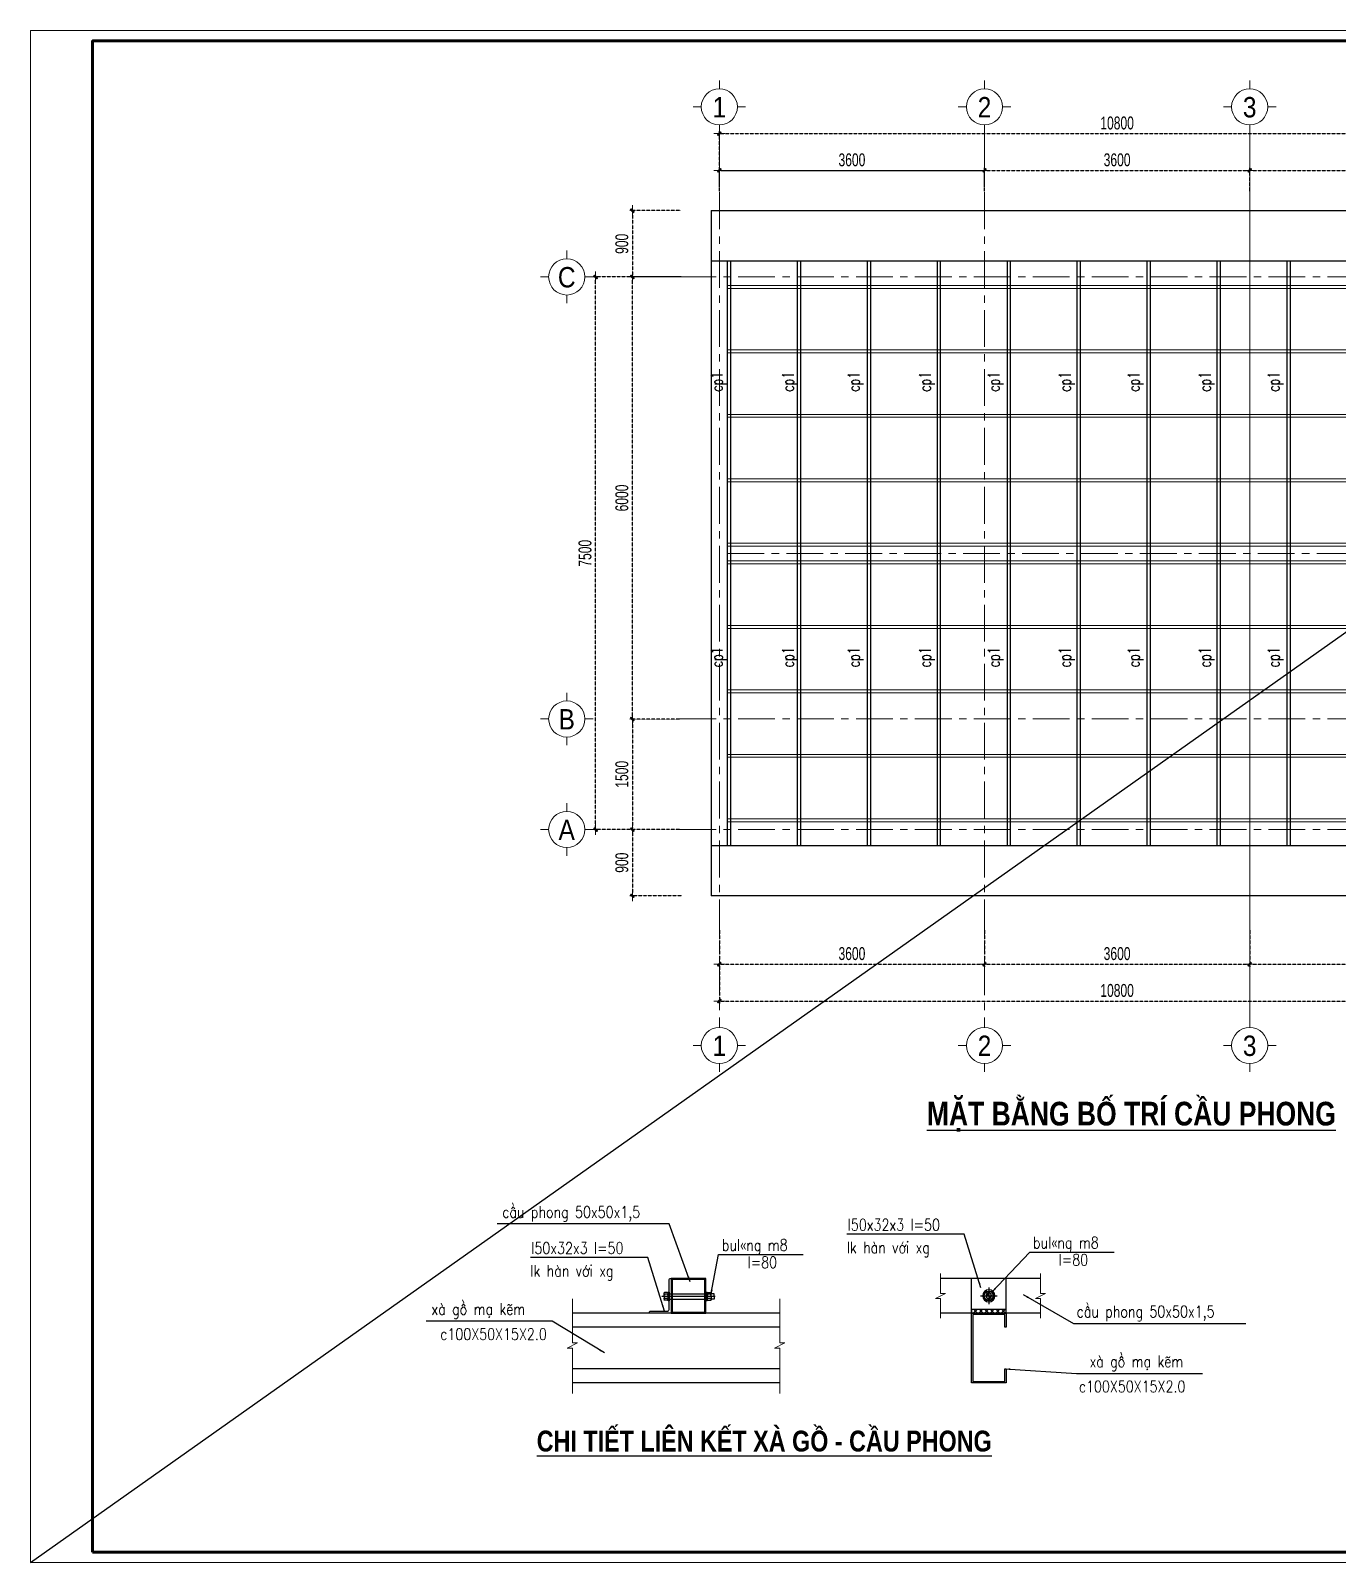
# Model space of a CAD drawing. Header units: millimetres. Extents: x -295047 to 304185, y -728047 to -308748.
# Drawn here: x 39585 to 57325, y -342464 to -321674 of the extents above; entities that cross this region are included whole.
import ezdxf
from ezdxf.enums import TextEntityAlignment as Align

# ---------------------------------------------------------------- set-up
doc = ezdxf.new("R2010")
doc.units = ezdxf.units.MM
doc.header["$MEASUREMENT"] = 0
doc.header["$PDMODE"] = 32
for name, pattern in [('CENTER2', [1.125, 0.75, -0.125, 0.125, -0.125]), ('CENTERX2', [4, 2.5, -0.5, 0.5, -0.5]), ('DASHDOT', [1, 0.5, -0.25, 0, -0.25]), ('HIDDEN', [0.375, 0.25, -0.125]), ('HIDDEN2', [0.1875, 0.125, -0.0625])]:
    doc.linetypes.add(name, pattern=pattern)
doc.layers.get('Defpoints').update_dxf_attribs({"color": 1})
doc.layers.add('BOLTS', color=1, linetype='Continuous')
doc.layers.add('KCS_Plotter', color=11, linetype='Continuous', plot=False)
for name, color, linetype, lineweight in [('Khungten_LCDI', 7, 'Continuous', 5), ('LC Dim', 8, 'Continuous', 18), ('LC Hatch', 252, 'Continuous', 9), ('LC ISO', 153, 'Continuous', 13), ('LC Net dam 1', 30, 'Continuous', 30), ('LC Net manh', 219, 'Continuous', 5), ('LC Net thay', 7, 'Continuous', 25), ('LC Net truc', 79, 'DASHDOT', 13), ('LC Text1', 3, 'Continuous', 20), ('LC Text2', 7, 'Continuous', 25), ('MANH', 147, 'Continuous', 13)]:
    doc.layers.add(name, color=color, linetype=linetype, lineweight=lineweight)
doc.styles.add('HOATBIF', font='hoatbif.shx', dxfattribs={"width": 0.7})
doc.styles.add('Khungten', font='VHAVAN.TTF', dxfattribs={"width": 0.9, "height": 5000})
doc.styles.add('LC 1', font='VHAVANB.TTF')
doc.styles.add('LC 3', font='vnsimli.shx', dxfattribs={"width": 0.75})
doc.styles.add('LC3', font='VHARIALB.TTF', dxfattribs={"width": 0.8})
doc.styles.add('romans.shx', font='romans.shx', dxfattribs={"width": 0.7, "bigfont": 'vns.shx'})
doc.styles.add('Title', font='VHBLACK.TTF', dxfattribs={"width": 0.8})
doc.dimstyles.new('1-125', dxfattribs={"dimscale": 120, "dimtxt": 2.5, "dimasz": 0.35, "dimexe": 0.5, "dimexo": 1, "dimgap": 0.8, "dimtad": 1, "dimdec": 0, "dimzin": 0, "dimdsep": 46, "dimtxsty": 'HOATBIF', "dimblk1": 'DOT', "dimblk2": 'DOT', "dimsah": 1, "dimcen": -1, "dimdle": 1, "dimclrd": 256, "dimclre": 256, "dimclrt": 4, "dimadec": 3, "dimazin": 2, "dimtfac": 0.333333, "dimtdec": 0, "dimtix": 1, "dimtmove": 2, "dimatfit": 3, "dimldrblk": 'DOT', "dimfxl": 1, "dimtvp": 0.833333, "dimtolj": 1, "dimtzin": 0, "dimarcsym": 0})
doc.dimstyles.new('1-70', dxfattribs={"dimscale": 70, "dimtxt": 2.5, "dimasz": 0.35, "dimexe": 0.5, "dimexo": 0, "dimgap": 0.8, "dimtad": 1, "dimdec": 0, "dimzin": 0, "dimdsep": 46, "dimtxsty": 'HOATBIF', "dimblk1": 'DOT', "dimblk2": 'DOT', "dimsah": 1, "dimcen": -1, "dimdle": 1, "dimclrd": 256, "dimclre": 256, "dimclrt": 4, "dimadec": 3, "dimazin": 2, "dimtfac": 0.333333, "dimtdec": 0, "dimtix": 1, "dimtmove": 2, "dimatfit": 3, "dimldrblk": 'DOT', "dimfxl": 1, "dimtvp": 0.833333, "dimtolj": 1, "dimtzin": 0, "dimarcsym": 0})
doc.dimstyles.new('D100X10', dxfattribs={"dimscale": 100, "dimtxt": 2.5, "dimasz": 1.2, "dimexe": 1, "dimexo": 0, "dimgap": 0.5, "dimtad": 1, "dimdec": 0, "dimlfac": 0.1, "dimzin": 0, "dimdsep": 46, "dimtxsty": 'romans.shx', "dimblk": 'ARCHTICK', "dimcen": 0.09, "dimdle": 1, "dimclrd": 8, "dimclre": 8, "dimclrt": 3, "dimadec": 0, "dimazin": 0, "dimtfac": 1, "dimtdec": 0, "dimtmove": 0, "dimatfit": 3, "dimfxl": 1, "dimtolj": 1, "dimtzin": 0, "dimarcsym": 0})

# ---------------------------------------------------------------- blocks, each defined once
blk = doc.blocks.new('DOT')
at = {"layer": 'LC Dim'}
blk.add_line((-3, 0), (3, 0), dxfattribs=at)
at = {"layer": 'LC Dim', "color": 4}
blk.add_line((-1, -1), (1, 1), dxfattribs=at)
blk.add_lwpolyline([(0.5, 1), (-1, -0.5), (-0.5, -1), (1, 0.5)], close=True, dxfattribs=at)
blk = doc.blocks.new('*D999')
at = {"layer": 'Defpoints', "color": 0, "linetype": 'HIDDEN', "transparency": 16777216}
for p in [(48935, -333879), (59735, -333879), (59735, -334845)]:
    blk.add_point(p, dxfattribs=at)
at = {"layer": 'LC Dim', "linetype": 'HIDDEN', "lineweight": -2, "transparency": 16777216}
for p, q in [((48935, -333879), (48935, -334880)), ((59735, -333879), (59735, -334880)), ((48959, -334845), (59710, -334845))]:
    blk.add_line(p, q, dxfattribs=at)
at = {"layer": 'LC Dim', "linetype": 'HIDDEN', "lineweight": -2, "transparency": 16777216, "xscale": 24.5, "yscale": 24.5, "zscale": 24.5, "rotation": 180}
blk.add_blockref('DOT', (48935, -334845), dxfattribs=at)
at = {"layer": 'LC Dim', "linetype": 'HIDDEN', "lineweight": -2, "transparency": 16777216, "xscale": 24.5, "yscale": 24.5, "zscale": 24.5}
blk.add_blockref('DOT', (59735, -334845), dxfattribs=at)
at = {"layer": 'LC Dim', "color": 4, "linetype": 'HIDDEN', "transparency": 16777216, "insert": (54335, -334702), "char_height": 175, "attachment_point": 5, "style": 'HOATBIF'}
blk.add_mtext('\\A1;10800', dxfattribs=at)
blk = doc.blocks.new('_Dot')
at = {"color": 0, "linetype": 'ByBlock', "lineweight": -2}
blk.add_line((-0.5, 0), (-1, 0), dxfattribs=at)
at = {"color": 0, "linetype": 'ByBlock', "const_width": 0.5}
blk.add_lwpolyline([(-0.25, 0, 1), (0.25, 0, 1)], format="xyb", close=True, dxfattribs=at)
blk = doc.blocks.new('*D983')
at = {"layer": 'Defpoints', "color": 0, "linetype": 'HIDDEN', "transparency": 16777216}
for p in [(47255, -325017), (47727, -325017), (47727, -332517)]:
    blk.add_point(p, dxfattribs=at)
at = {"layer": 'LC Dim', "linetype": 'HIDDEN', "lineweight": -2, "transparency": 16777216}
for p, q in [((47727, -325017), (47220, -325017)), ((47255, -332492), (47255, -325041)), ((47727, -332517), (47220, -332517))]:
    blk.add_line(p, q, dxfattribs=at)
at = {"layer": 'LC Dim', "linetype": 'HIDDEN', "lineweight": -2, "transparency": 16777216, "xscale": 24.5, "yscale": 24.5, "zscale": 24.5}
for p, rotation in [((47255, -325017), 90), ((47255, -332517), 270)]:
    blk.add_blockref('DOT', p, dxfattribs=dict(at, rotation=rotation))
at = {"layer": 'LC Dim', "color": 4, "linetype": 'HIDDEN', "transparency": 16777216, "insert": (47112, -328767), "char_height": 175, "attachment_point": 5, "rotation": 90, "style": 'HOATBIF'}
blk.add_mtext('\\A1;7500', dxfattribs=at)
blk = doc.blocks.new('*D984')
at = {"layer": 'Defpoints', "color": 0, "linetype": 'HIDDEN', "transparency": 16777216}
for p in [(48935, -333879), (52535, -333879), (52535, -334345)]:
    blk.add_point(p, dxfattribs=at)
at = {"layer": 'LC Dim', "linetype": 'HIDDEN', "lineweight": -2, "transparency": 16777216}
for p, q in [((48935, -333879), (48935, -334380)), ((52535, -333879), (52535, -334380)), ((48959, -334345), (52510, -334345))]:
    blk.add_line(p, q, dxfattribs=at)
at = {"layer": 'LC Dim', "linetype": 'HIDDEN', "lineweight": -2, "transparency": 16777216, "xscale": 24.5, "yscale": 24.5, "zscale": 24.5, "rotation": 180}
blk.add_blockref('DOT', (48935, -334345), dxfattribs=at)
at = {"layer": 'LC Dim', "linetype": 'HIDDEN', "lineweight": -2, "transparency": 16777216, "xscale": 24.5, "yscale": 24.5, "zscale": 24.5}
blk.add_blockref('DOT', (52535, -334345), dxfattribs=at)
at = {"layer": 'LC Dim', "color": 4, "linetype": 'HIDDEN', "transparency": 16777216, "insert": (50735, -334202), "char_height": 175, "attachment_point": 5, "style": 'HOATBIF'}
blk.add_mtext('\\A1;3600', dxfattribs=at)
blk = doc.blocks.new('*D985')
at = {"layer": 'Defpoints', "color": 0, "linetype": 'HIDDEN', "transparency": 16777216}
for p in [(52535, -333879), (56135, -333879), (56135, -334345)]:
    blk.add_point(p, dxfattribs=at)
at = {"layer": 'LC Dim', "linetype": 'HIDDEN', "lineweight": -2, "transparency": 16777216}
for p, q in [((52535, -333879), (52535, -334380)), ((56135, -333879), (56135, -334380)), ((52559, -334345), (56110, -334345))]:
    blk.add_line(p, q, dxfattribs=at)
at = {"layer": 'LC Dim', "linetype": 'HIDDEN', "lineweight": -2, "transparency": 16777216, "xscale": 24.5, "yscale": 24.5, "zscale": 24.5, "rotation": 180}
blk.add_blockref('DOT', (52535, -334345), dxfattribs=at)
at = {"layer": 'LC Dim', "linetype": 'HIDDEN', "lineweight": -2, "transparency": 16777216, "xscale": 24.5, "yscale": 24.5, "zscale": 24.5}
blk.add_blockref('DOT', (56135, -334345), dxfattribs=at)
at = {"layer": 'LC Dim', "color": 4, "linetype": 'HIDDEN', "transparency": 16777216, "insert": (54335, -334202), "char_height": 175, "attachment_point": 5, "style": 'HOATBIF'}
blk.add_mtext('\\A1;3600', dxfattribs=at)
blk = doc.blocks.new('*D986')
at = {"layer": 'Defpoints', "color": 0, "linetype": 'HIDDEN', "transparency": 16777216}
for p in [(47755, -325017), (48414, -325017), (48414, -331017)]:
    blk.add_point(p, dxfattribs=at)
at = {"layer": 'LC Dim', "linetype": 'HIDDEN', "lineweight": -2, "transparency": 16777216}
for p, q in [((48414, -325017), (47720, -325017)), ((47755, -330992), (47755, -325041)), ((48414, -331017), (47720, -331017))]:
    blk.add_line(p, q, dxfattribs=at)
at = {"layer": 'LC Dim', "linetype": 'HIDDEN', "lineweight": -2, "transparency": 16777216, "xscale": 24.5, "yscale": 24.5, "zscale": 24.5}
for p, rotation in [((47755, -325017), 90), ((47755, -331017), 270)]:
    blk.add_blockref('DOT', p, dxfattribs=dict(at, rotation=rotation))
at = {"layer": 'LC Dim', "color": 4, "linetype": 'HIDDEN', "transparency": 16777216, "insert": (47612, -328017), "char_height": 175, "attachment_point": 5, "rotation": 90, "style": 'HOATBIF'}
blk.add_mtext('\\A1;6000', dxfattribs=at)
blk = doc.blocks.new('*D987')
at = {"layer": 'Defpoints', "color": 0, "linetype": 'HIDDEN', "transparency": 16777216}
for p in [(48414, -331017), (47755, -332517), (48414, -332517)]:
    blk.add_point(p, dxfattribs=at)
at = {"layer": 'LC Dim', "linetype": 'HIDDEN', "lineweight": -2, "transparency": 16777216}
for p, q in [((48414, -331017), (47720, -331017)), ((47755, -331041), (47755, -332492)), ((48414, -332517), (47720, -332517))]:
    blk.add_line(p, q, dxfattribs=at)
at = {"layer": 'LC Dim', "linetype": 'HIDDEN', "lineweight": -2, "transparency": 16777216, "xscale": 24.5, "yscale": 24.5, "zscale": 24.5}
for p, rotation in [((47755, -331017), 90), ((47755, -332517), 270)]:
    blk.add_blockref('DOT', p, dxfattribs=dict(at, rotation=rotation))
at = {"layer": 'LC Dim', "color": 4, "linetype": 'HIDDEN', "transparency": 16777216, "insert": (47612, -331767), "char_height": 175, "attachment_point": 5, "rotation": 90, "style": 'HOATBIF'}
blk.add_mtext('\\A1;1500', dxfattribs=at)
blk = doc.blocks.new('*D990')
at = {"layer": 'Defpoints', "color": 0, "linetype": 'HIDDEN', "transparency": 16777216}
for p in [(48414, -332517), (47755, -333417), (48428, -333417)]:
    blk.add_point(p, dxfattribs=at)
at = {"layer": 'LC Dim', "linetype": 'HIDDEN', "lineweight": -2, "transparency": 16777216}
for p, q in [((48414, -332517), (47720, -332517)), ((47755, -332541), (47755, -333392)), ((48428, -333417), (47720, -333417))]:
    blk.add_line(p, q, dxfattribs=at)
at = {"layer": 'LC Dim', "linetype": 'HIDDEN', "lineweight": -2, "transparency": 16777216, "xscale": 24.5, "yscale": 24.5, "zscale": 24.5}
for p, rotation in [((47755, -332517), 90), ((47755, -333417), 270)]:
    blk.add_blockref('DOT', p, dxfattribs=dict(at, rotation=rotation))
at = {"layer": 'LC Dim', "color": 4, "linetype": 'HIDDEN', "transparency": 16777216, "insert": (47612, -332967), "char_height": 175, "attachment_point": 5, "rotation": 90, "style": 'HOATBIF'}
blk.add_mtext('\\A1;900', dxfattribs=at)
blk = doc.blocks.new('*D991')
at = {"layer": 'Defpoints', "color": 0, "linetype": 'HIDDEN', "transparency": 16777216}
for p in [(48414, -324117), (47755, -325017), (48428, -325017)]:
    blk.add_point(p, dxfattribs=at)
at = {"layer": 'LC Dim', "linetype": 'HIDDEN', "lineweight": -2, "transparency": 16777216}
for p, q in [((48414, -324117), (47720, -324117)), ((47755, -324141), (47755, -324992)), ((48428, -325017), (47720, -325017))]:
    blk.add_line(p, q, dxfattribs=at)
at = {"layer": 'LC Dim', "linetype": 'HIDDEN', "lineweight": -2, "transparency": 16777216, "xscale": 24.5, "yscale": 24.5, "zscale": 24.5}
for p, rotation in [((47755, -324117), 90), ((47755, -325017), 270)]:
    blk.add_blockref('DOT', p, dxfattribs=dict(at, rotation=rotation))
at = {"layer": 'LC Dim', "color": 4, "linetype": 'HIDDEN', "transparency": 16777216, "insert": (47612, -324567), "char_height": 175, "attachment_point": 5, "rotation": 90, "style": 'HOATBIF'}
blk.add_mtext('\\A1;900', dxfattribs=at)
blk = doc.blocks.new('*D994')
at = {"layer": 'Defpoints', "color": 0, "linetype": 'HIDDEN', "transparency": 16777216}
for p in [(59735, -323071), (48935, -323864), (59735, -323864)]:
    blk.add_point(p, dxfattribs=at)
at = {"layer": 'LC Dim', "linetype": 'HIDDEN', "lineweight": -2, "transparency": 16777216}
for p, q in [((48935, -323864), (48935, -323036)), ((48959, -323071), (59710, -323071)), ((59735, -323864), (59735, -323036))]:
    blk.add_line(p, q, dxfattribs=at)
at = {"layer": 'LC Dim', "linetype": 'HIDDEN', "lineweight": -2, "transparency": 16777216, "xscale": 24.5, "yscale": 24.5, "zscale": 24.5, "rotation": 180}
blk.add_blockref('DOT', (48935, -323071), dxfattribs=at)
at = {"layer": 'LC Dim', "linetype": 'HIDDEN', "lineweight": -2, "transparency": 16777216, "xscale": 24.5, "yscale": 24.5, "zscale": 24.5}
blk.add_blockref('DOT', (59735, -323071), dxfattribs=at)
at = {"layer": 'LC Dim', "color": 4, "linetype": 'HIDDEN', "transparency": 16777216, "insert": (54335, -322928), "char_height": 175, "attachment_point": 5, "style": 'HOATBIF'}
blk.add_mtext('\\A1;10800', dxfattribs=at)
blk = doc.blocks.new('*D995')
at = {"layer": 'Defpoints', "color": 0, "ltscale": 2, "transparency": 16777216}
for p in [(52535, -323571), (48935, -323864), (52535, -323864)]:
    blk.add_point(p, dxfattribs=at)
at = {"layer": 'LC Dim', "lineweight": -2, "ltscale": 2, "transparency": 16777216}
for p, q in [((48935, -323794), (48935, -323536)), ((48959, -323571), (52510, -323571)), ((52535, -323794), (52535, -323536))]:
    blk.add_line(p, q, dxfattribs=at)
at = {"layer": 'LC Dim', "lineweight": -2, "ltscale": 2, "transparency": 16777216, "xscale": 24.5, "yscale": 24.5, "zscale": 24.5, "rotation": 180}
blk.add_blockref('DOT', (48935, -323571), dxfattribs=at)
at = {"layer": 'LC Dim', "lineweight": -2, "ltscale": 2, "transparency": 16777216, "xscale": 24.5, "yscale": 24.5, "zscale": 24.5}
blk.add_blockref('DOT', (52535, -323571), dxfattribs=at)
at = {"layer": 'LC Dim', "color": 4, "ltscale": 2, "transparency": 16777216, "insert": (50735, -323428), "char_height": 175, "attachment_point": 5, "style": 'HOATBIF'}
blk.add_mtext('\\A1;3600', dxfattribs=at)
blk = doc.blocks.new('*D996')
at = {"layer": 'Defpoints', "color": 0, "linetype": 'HIDDEN', "transparency": 16777216}
for p in [(56135, -323571), (52535, -323864), (56135, -323864)]:
    blk.add_point(p, dxfattribs=at)
at = {"layer": 'LC Dim', "linetype": 'HIDDEN', "lineweight": -2, "transparency": 16777216}
for p, q in [((52535, -323864), (52535, -323536)), ((52559, -323571), (56110, -323571)), ((56135, -323864), (56135, -323536))]:
    blk.add_line(p, q, dxfattribs=at)
at = {"layer": 'LC Dim', "linetype": 'HIDDEN', "lineweight": -2, "transparency": 16777216, "xscale": 24.5, "yscale": 24.5, "zscale": 24.5, "rotation": 180}
blk.add_blockref('DOT', (52535, -323571), dxfattribs=at)
at = {"layer": 'LC Dim', "linetype": 'HIDDEN', "lineweight": -2, "transparency": 16777216, "xscale": 24.5, "yscale": 24.5, "zscale": 24.5}
blk.add_blockref('DOT', (56135, -323571), dxfattribs=at)
at = {"layer": 'LC Dim', "color": 4, "linetype": 'HIDDEN', "transparency": 16777216, "insert": (54335, -323428), "char_height": 175, "attachment_point": 5, "style": 'HOATBIF'}
blk.add_mtext('\\A1;3600', dxfattribs=at)
blk = doc.blocks.new('*D997')
at = {"layer": 'Defpoints', "color": 0, "linetype": 'HIDDEN', "transparency": 16777216}
for p in [(56135, -333879), (59735, -333879), (59735, -334345)]:
    blk.add_point(p, dxfattribs=at)
at = {"layer": 'LC Dim', "linetype": 'HIDDEN', "lineweight": -2, "transparency": 16777216}
for p, q in [((56135, -333879), (56135, -334380)), ((59735, -333879), (59735, -334380)), ((56159, -334345), (59710, -334345))]:
    blk.add_line(p, q, dxfattribs=at)
at = {"layer": 'LC Dim', "linetype": 'HIDDEN', "lineweight": -2, "transparency": 16777216, "xscale": 24.5, "yscale": 24.5, "zscale": 24.5, "rotation": 180}
blk.add_blockref('DOT', (56135, -334345), dxfattribs=at)
at = {"layer": 'LC Dim', "linetype": 'HIDDEN', "lineweight": -2, "transparency": 16777216, "xscale": 24.5, "yscale": 24.5, "zscale": 24.5}
blk.add_blockref('DOT', (59735, -334345), dxfattribs=at)
at = {"layer": 'LC Dim', "color": 4, "linetype": 'HIDDEN', "transparency": 16777216, "insert": (57935, -334202), "char_height": 175, "attachment_point": 5, "style": 'HOATBIF'}
blk.add_mtext('\\A1;3600', dxfattribs=at)
blk = doc.blocks.new('*D998')
at = {"layer": 'Defpoints', "color": 0, "linetype": 'HIDDEN', "transparency": 16777216}
for p in [(59735, -323571), (56135, -323864), (59735, -323864)]:
    blk.add_point(p, dxfattribs=at)
at = {"layer": 'LC Dim', "linetype": 'HIDDEN', "lineweight": -2, "transparency": 16777216}
for p, q in [((56135, -323864), (56135, -323536)), ((56159, -323571), (59710, -323571)), ((59735, -323864), (59735, -323536))]:
    blk.add_line(p, q, dxfattribs=at)
at = {"layer": 'LC Dim', "linetype": 'HIDDEN', "lineweight": -2, "transparency": 16777216, "xscale": 24.5, "yscale": 24.5, "zscale": 24.5, "rotation": 180}
blk.add_blockref('DOT', (56135, -323571), dxfattribs=at)
at = {"layer": 'LC Dim', "linetype": 'HIDDEN', "lineweight": -2, "transparency": 16777216, "xscale": 24.5, "yscale": 24.5, "zscale": 24.5}
blk.add_blockref('DOT', (59735, -323571), dxfattribs=at)
at = {"layer": 'LC Dim', "color": 4, "linetype": 'HIDDEN', "transparency": 16777216, "insert": (57935, -323428), "char_height": 175, "attachment_point": 5, "style": 'HOATBIF'}
blk.add_mtext('\\A1;3600', dxfattribs=at)
blk = doc.blocks.new('TTRUC')
at = {"layer": 'LC ISO'}
for p, q in [((0, 6.95), (0, 10.13)), ((-6.95, 0), (-10.13, 0)), ((6.95, 0), (10.13, 0)), ((0, -6.95), (0, -10.13))]:
    blk.add_line(p, q, dxfattribs=at)
at = {"layer": 'LC Net manh'}
blk.add_circle((0, 0), 6.95, dxfattribs=at)
blk = doc.blocks.new('lcdi fix')
at = {"layer": 'Defpoints', "lineweight": 0}
blk.add_lwpolyline([(-1200, -14850), (-1200, 14850), (40800, 14850), (40800, -14850)], close=True, dxfattribs=at)
at = {"layer": 'Khungten_LCDI', "color": 5, "lineweight": 60}
blk.add_lwpolyline([(0, -14650), (0, 14650), (40600, 14650), (40600, -14650)], close=True, dxfattribs=at)
at = {"color": 7, "style": 'Khungten', "width": 0.8}
for tag, p in [('REVISION', (39499, -10746)), ('NGAYHT', (39546, -11609))]:
    blk.add_attdef(tag, text='', height=200, dxfattribs=at).set_placement(p, align=Align.CENTER)
at = {"layer": 'LC Text1', "style": 'Title', "width": 1.485915}
for tag, p, p2 in [('TENBANVE1', (36913, -8886), (40339, -8886)), ('TENBANVE2', (36913, -9562), (40339, -9562))]:
    blk.add_attdef(tag, text='', height=250, dxfattribs=at).set_placement(p, p2, align=Align.FIT)
at = {"layer": 'LC Text1', "style": 'Title', "width": 0.7}
blk.add_attdef('SOBANVE', text='', height=250, dxfattribs=at).set_placement((39562, -13896), align=Align.CENTER)
blk = doc.blocks.new('*U1001')
at = {"layer": 'LC Net thay', "ltscale": 2}
blk.add_lwpolyline([(20, 3970), (20, -3970), (-20, -3970), (-20, 3970)], close=True, dxfattribs=at)
blk = doc.blocks.new('*U1002')
at = {"layer": 'LC ISO', "color": 0, "linetype": 'ByBlock', "lineweight": -2, "transparency": 16777216}
for p in [(0, 0), (950, 0), (1900, 0), (2850, 0), (3800, 0), (4750, 0), (5700, 0), (6650, 0), (7600, 0), (8550, 0), (9500, 0), (10450, 0)]:
    blk.add_blockref('*U1001', p, dxfattribs=at)
blk = doc.blocks.new('TIEUDE1')
at = {"layer": 'LC Text2', "color": 7, "style": 'LC 1'}
blk.add_attdef('TIªU§Ò', text='', height=5, dxfattribs=at).set_placement((0, 0), align=Align.BOTTOM_CENTER)
blk.add_attdef('TL', text='', height=3, dxfattribs=at).set_placement((0, -2), align=Align.TOP_CENTER)
blk = doc.blocks.new('*U632')
h = blk.add_hatch()
h.set_pattern_fill('ANSI31', color=8, scale=0.586667, angle=30, style=0)
h.set_pattern_definition([(165, (-1953.24174, 3115.80702), (-0.0189800633, -0.0708345606), [])])
edge = h.paths.add_edge_path()
edge.add_line((-3.1, 6.7), (-3.1, 6.7))
edge.add_ellipse((-3.6, 6.6), major_axis=(-0.405, 0.405), ratio=1, start_angle=231.1342, end_angle=305.0819)
edge.add_line((-3.5, 7.2), (-3.5, 7.2))
edge.add_line((-3.5, 7.2), (-2.6, 7.2))
edge.add_line((-2.6, 7.2), (-2.6, 7.2))
edge.add_ellipse((-2.5, 6.6), major_axis=(-0.405, 0.405), ratio=1, start_angle=-37.0022, end_angle=38.8658)
h = blk.add_hatch()
h.set_pattern_fill('ANSI31', color=8, scale=0.586667, angle=30, style=0)
h.set_pattern_definition([(195, (-1953.24174, -3124.60702), (-0.0189800633, 0.0708345606), [])])
edge = h.paths.add_edge_path()
edge.add_line((-3.1, 2.1), (-3.1, 2.1))
edge.add_ellipse((-3.6, 2.2), major_axis=(-0.405, 0.405), ratio=1, start_angle=144.9181, end_angle=218.8658, ccw=False)
edge.add_line((-3.5, 1.6), (-3.5, 1.6))
edge.add_line((-3.5, 1.6), (-2.6, 1.6))
edge.add_line((-2.6, 1.6), (-2.6, 1.6))
edge.add_ellipse((-2.5, 2.2), major_axis=(-0.405, 0.405), ratio=1, start_angle=51.1342, end_angle=127.0022, ccw=False)
h = blk.add_hatch()
h.set_pattern_fill('ANSI31', color=8, scale=0.586667, angle=30, style=0)
h.set_pattern_definition([(15, (1953.24174, 3115.80702), (0.0189800633, -0.0708345606), [])])
edge = h.paths.add_edge_path()
edge.add_line((3.1, 6.7), (3.1, 6.7))
edge.add_ellipse((3.6, 6.6), major_axis=(0.405, 0.405), ratio=1, start_angle=54.9181, end_angle=128.8658, ccw=False)
edge.add_line((3.5, 7.2), (3.5, 7.2))
edge.add_line((3.5, 7.2), (2.6, 7.2))
edge.add_line((2.6, 7.2), (2.6, 7.2))
edge.add_ellipse((2.5, 6.6), major_axis=(0.405, 0.405), ratio=1, start_angle=321.1342, end_angle=397.0022, ccw=False)
h = blk.add_hatch()
h.set_pattern_fill('ANSI31', color=8, scale=0.586667, angle=30, style=0)
h.set_pattern_definition([(345, (1953.24174, -3124.60702), (0.0189800633, 0.0708345606), [])])
edge = h.paths.add_edge_path()
edge.add_line((3.1, 2.1), (3.1, 2.1))
edge.add_ellipse((3.6, 2.2), major_axis=(0.405, 0.405), ratio=1, start_angle=141.1342, end_angle=215.0819)
edge.add_line((3.5, 1.6), (3.5, 1.6))
edge.add_line((3.5, 1.6), (2.6, 1.6))
edge.add_line((2.6, 1.6), (2.6, 1.6))
edge.add_ellipse((2.5, 2.2), major_axis=(0.405, 0.405), ratio=1, start_angle=232.9978, end_angle=308.8658)
h = blk.add_hatch()
h.set_pattern_fill('ANSI31', color=8, scale=0.586667, angle=30, style=0)
h.set_pattern_definition([(165, (-1953.24174, 3095.54595), (-0.0189800633, -0.0708345606), [])])
edge = h.paths.add_edge_path()
edge.add_line((-3.1, -55.6), (-3.1, -55.6))
edge.add_ellipse((-3.6, -55.6), major_axis=(-0.405, 0.405), ratio=1, start_angle=231.1342, end_angle=305.0819)
edge.add_line((-3.5, -55.1), (-3.5, -55.1))
edge.add_line((-3.5, -55.1), (-2.6, -55.1))
edge.add_line((-2.6, -55.1), (-2.6, -55.1))
edge.add_ellipse((-2.5, -55.6), major_axis=(-0.405, 0.405), ratio=1, start_angle=-37.0022, end_angle=38.8658)
h = blk.add_hatch()
h.set_pattern_fill('ANSI31', color=8, scale=0.586667, angle=30, style=0)
h.set_pattern_definition([(195, (-1953.24174, -3144.868095), (-0.0189800633, 0.0708345606), [])])
edge = h.paths.add_edge_path()
edge.add_line((-3.1, -60.1), (-3.1, -60.1))
edge.add_ellipse((-3.6, -60.1), major_axis=(-0.405, 0.405), ratio=1, start_angle=144.9181, end_angle=218.8658, ccw=False)
edge.add_line((-3.5, -60.7), (-3.5, -60.7))
edge.add_line((-3.5, -60.7), (-2.6, -60.7))
edge.add_line((-2.6, -60.7), (-2.6, -60.7))
edge.add_ellipse((-2.5, -60.1), major_axis=(-0.405, 0.405), ratio=1, start_angle=51.1342, end_angle=127.0022, ccw=False)
h = blk.add_hatch()
h.set_pattern_fill('ANSI31', color=8, scale=0.586667, angle=30, style=0)
h.set_pattern_definition([(15, (1953.24174, 3095.54595), (0.0189800633, -0.0708345606), [])])
edge = h.paths.add_edge_path()
edge.add_line((3.1, -55.6), (3.1, -55.6))
edge.add_ellipse((3.6, -55.6), major_axis=(0.405, 0.405), ratio=1, start_angle=54.9181, end_angle=128.8658, ccw=False)
edge.add_line((3.5, -55.1), (3.5, -55.1))
edge.add_line((3.5, -55.1), (2.6, -55.1))
edge.add_line((2.6, -55.1), (2.6, -55.1))
edge.add_ellipse((2.5, -55.6), major_axis=(0.405, 0.405), ratio=1, start_angle=321.1342, end_angle=397.0022, ccw=False)
h = blk.add_hatch()
h.set_pattern_fill('ANSI31', color=8, scale=0.586667, angle=30, style=0)
h.set_pattern_definition([(345, (1953.24174, -3144.868095), (0.0189800633, 0.0708345606), [])])
edge = h.paths.add_edge_path()
edge.add_line((3.1, -60.1), (3.1, -60.1))
edge.add_ellipse((3.6, -60.1), major_axis=(0.405, 0.405), ratio=1, start_angle=141.1342, end_angle=215.0819)
edge.add_line((3.5, -60.7), (3.5, -60.7))
edge.add_line((3.5, -60.7), (2.6, -60.7))
edge.add_line((2.6, -60.7), (2.6, -60.7))
edge.add_ellipse((2.5, -60.1), major_axis=(0.405, 0.405), ratio=1, start_angle=232.9978, end_angle=308.8658)
at = {"color": 8}
for p, q in [((-5.6, 2.2), (-5.6, 6.6)), ((0, 7.2), (-5, 7.2)), ((-3.1, 2.2), (-3.1, 6.6)), ((0, 7.2), (5, 7.2)), ((3.1, 2.2), (3.1, 6.6)), ((5.6, 2.2), (5.6, 6.6)), ((0, -60.7), (-5, -60.7)), ((-3.1, -60.1), (-3.1, -55.6)), ((0, -60.7), (5, -60.7)), ((3.1, -60.1), (3.1, -55.6))]:
    blk.add_line(p, q, dxfattribs=at)
at = {"color": 8, "linetype": 'CENTER2'}
blk.add_line((0, -66.5), (0, 11.2), dxfattribs=at)
at = {"color": 3, "linetype": 'HIDDEN2'}
for p, q in [((-4, 0), (-4, -53.5)), ((4, 0), (4, -53.5))]:
    blk.add_line(p, q, dxfattribs=at)
at = {"color": 3}
for points in [[(0, 1.6), (-5.8, 1.6, 0.414214), (-6.4, 1), (-6.4, 0.6, 0.414214), (-5.8, 0), (0, 0), (5.8, 0, 0.414214), (6.4, 0.6), (6.4, 1, 0.414214), (5.8, 1.6)], [(0, -53.5), (-5.8, -53.5, 0.414214), (-6.4, -54), (-6.4, -54.5, 0.414214), (-5.8, -55.1), (0, -55.1), (5.8, -55.1, 0.414214), (6.4, -54.5), (6.4, -54, 0.414214), (5.8, -53.5)]]:
    blk.add_lwpolyline(points, format="xyb", close=True, dxfattribs=at)
at = {"color": 8}
for points in [[(-5, -55.1, 0.414214), (-5.6, -55.6), (-5.6, -60.1, 0.414214), (-5, -60.7)], [(5, -55.1, -0.414214), (5.6, -55.6), (5.6, -60.1, -0.414214), (5, -60.7)]]:
    blk.add_lwpolyline(points, format="xyb", dxfattribs=at)
blk.add_lwpolyline([(-5, -55.1), (0, -55.1)], dxfattribs=at)
at = {"color": 3}
for points in [[(0, -65.1), (-3.9, -65.1, -0.414214), (-4, -65), (-4, -60.7)], [(0, -65.1), (3.9, -65.1, 0.414214), (4, -65), (4, -60.7)]]:
    blk.add_lwpolyline(points, format="xyb", dxfattribs=at)
at = {"color": 8}
for centre, start, end in [((-5, 6.6), 90, 180), ((-5, 2.2), 180, 270), ((-3.6, 6.6), 360, 90), ((-3.6, 2.2), 270, 0), ((-3.6, 2.2), 270, 0), ((-2.5, 6.6), 90, 180), ((-2.5, 2.2), 180, 270), ((-2.5, 2.2), 180, 270), ((2.5, 6.6), 360, 90), ((2.5, 2.2), 270, 0), ((2.5, 2.2), 270, 0), ((3.6, 6.6), 90, 180), ((3.6, 2.2), 180, 270), ((3.6, 2.2), 180, 270), ((5, 6.6), 360, 90), ((5, 2.2), 270, 0), ((-3.6, -55.6), 360, 90), ((-3.6, -60.1), 270, 0), ((-3.6, -60.1), 270, 0), ((-2.5, -55.6), 90, 180), ((-2.5, -60.1), 180, 270), ((-2.5, -60.1), 180, 270), ((2.5, -55.6), 360, 90), ((2.5, -60.1), 270, 0), ((2.5, -60.1), 270, 0), ((3.6, -55.6), 90, 180), ((3.6, -60.1), 180, 270), ((3.6, -60.1), 180, 270)]:
    blk.add_arc(centre, 0.573, start, end, dxfattribs=at)
blk = doc.blocks.new('_ArchTick')
at = {"color": 0, "linetype": 'ByBlock', "const_width": 0.15}
blk.add_lwpolyline([(-0.5, -0.5), (0.5, 0.5)], dxfattribs=at)
blk = doc.blocks.new('*U545')
h = blk.add_hatch()
h.set_pattern_fill('ANSI31', color=250, scale=0.06, angle=210, style=0)
h.set_pattern_definition([(255, (0, -8e-13), (0.184009, -0.049305), [])])
h.paths.add_polyline_path([(-6.4, 3.7), (-5.9, 3.4, -0.129049), (-4.6, 4.7)])
h.paths.add_polyline_path([(-5.9, 3.4), (-6.4, 3.7), (-6.4, 1.6, -0.129049)])
h = blk.add_hatch(color=250)
h.paths.add_polyline_path([(0, 4, 0.414214), (-4, 0), (0, 0)])
h.paths.add_polyline_path([(4, 0), (0, 0), (0, -4, 0.414214)])
h = blk.add_hatch()
h.set_pattern_fill('ANSI31', color=250, scale=0.06, angle=150, style=0)
h.set_pattern_definition([(195, (0, -8e-13), (0.049305, -0.184009), [])])
h.paths.add_polyline_path([(0, 7.4), (0, 6.8, -0.129049), (1.8, 6.4)])
h.paths.add_polyline_path([(0, 6.8), (0, 7.4), (-1.8, 6.4, -0.129049)])
h = blk.add_hatch()
h.set_pattern_fill('ANSI31', color=250, scale=0.06, angle=90, style=0)
h.set_pattern_definition([(135, (0, -8e-13), (-0.134704, -0.134704), [])])
h.paths.add_polyline_path([(6.4, 3.7), (5.9, 3.4, -0.129049), (6.4, 1.6)])
h.paths.add_polyline_path([(5.9, 3.4), (6.4, 3.7), (4.6, 4.7, -0.129049)])
h = blk.add_hatch()
h.set_pattern_fill('ANSI31', color=250, scale=0.06, angle=270, style=0)
h.set_pattern_definition([(315, (0, -8e-13), (0.134704, 0.134704), [])])
h.paths.add_polyline_path([(-6.4, -3.7), (-5.9, -3.4, -0.129049), (-6.4, -1.6)])
h.paths.add_polyline_path([(-5.9, -3.4), (-6.4, -3.7), (-4.6, -4.7, -0.129049)])
h = blk.add_hatch()
h.set_pattern_fill('ANSI31', color=250, scale=0.06, angle=330, style=0)
h.set_pattern_definition([(15, (0, -8e-13), (-0.049305, 0.184009), [])])
h.paths.add_polyline_path([(0, -7.4), (0, -6.8, -0.129049), (-1.8, -6.4)])
h.paths.add_polyline_path([(0, -6.8), (0, -7.4), (1.8, -6.4, -0.129049)])
h = blk.add_hatch()
h.set_pattern_fill('ANSI31', color=250, scale=0.06, angle=30, style=0)
h.set_pattern_definition([(75, (0, -8e-13), (-0.184009, 0.049305), [])])
h.paths.add_polyline_path([(6.4, -3.7), (5.9, -3.4, -0.129049), (4.6, -4.7)])
h.paths.add_polyline_path([(5.9, -3.4), (6.4, -3.7), (6.4, -1.6, -0.129049)])
at = {"color": 8, "linetype": 'CENTER2'}
blk.add_line((0, 12), (0, -12), dxfattribs=at)
at = {"color": 3, "linetype": 'Continuous'}
blk.add_lwpolyline([(6.4, -3.7), (6.4, 3.7), (0, 7.4), (-6.4, 3.7), (-6.4, -3.7), (0, -7.4)], close=True, dxfattribs=at)
at = {"color": 8, "linetype": 'CENTER2'}
blk.add_lwpolyline([(-12, 0), (12, 0)], dxfattribs=at)
at = {"color": 250, "linetype": 'Continuous'}
blk.add_circle((0, 0), 8.8, dxfattribs=at)
at = {"color": 1}
blk.add_circle((0, 0), 4, dxfattribs=at)
for centre, start, end in [((-2.8, 1.6), 119.4134, 180.5866), ((0, 3.2), 59.4134, 120.5866), ((2.8, 1.6), 359.4134, 60.5866), ((-2.8, -1.6), 179.4134, 240.5866), ((0, -3.2), 239.4134, 300.5866), ((2.8, -1.6), 299.4134, 0.5866)]:
    blk.add_arc(centre, 3.61, start, end)
blk = doc.blocks.new('fsfsg')
at = {"layer": 'LC Hatch', "ltscale": 2}
h = blk.add_hatch(dxfattribs=at)
h.set_pattern_fill('ANSI37', color=256, scale=681.818182)
h.set_pattern_definition([(45, (-763818.4, 281570.58), (-60.2647825, 60.2647825), []), (135, (-763818.4, 281570.58), (-60.2647825, -60.2647825), [])])
h.paths.add_polyline_path([(3603, 1092), (2853, 1092), (2853, 1011), (3603, 1011)])
at = {"layer": 'LC Net dam 1', "ltscale": 2}
for points in [[(-3621, 1011), (-2871, 1011), (-2871, 1761), (-3621, 1761)], [(-3599, 1033), (-2894, 1033), (-2894, 1738), (-3599, 1738)]]:
    blk.add_lwpolyline(points, close=True, dxfattribs=at)
at = {"layer": 'LC Net dam 1'}
blk.add_lwpolyline([(3603, 711), (3573, 711), (3573, 981), (2883, 981), (2883, -459), (3573, -459), (3573, -189), (3603, -189), (3603, -489), (2853, -489), (2853, 1011), (3603, 1011), (3603, 711)], dxfattribs=at)
at = {"layer": 'LC Net thay'}
for p, q in [((4346, 1761), (2185, 1761)), ((2853, 1011), (2853, 1761)), ((3603, 1011), (3603, 1761)), ((-1279, 1011), (-5753, 1011)), ((4346, 1011), (2185, 1011)), ((-1279, 711), (-5753, 711)), ((-1279, -189), (-5753, -189)), ((-1279, -489), (-5753, -489))]:
    blk.add_line(p, q, dxfattribs=at)
at = {"layer": 'LC Net thay', "ltscale": 2}
blk.add_lwpolyline([(-3621, 1761), (-3621, 1011), (-4101, 1011), (-4101, 1018, -0.414214), (-4064, 1056), (-3704, 1056, 0.414214), (-3666, 1093), (-3666, 1723, -0.414214), (-3629, 1761)], format="xyb", close=True, dxfattribs=at)
at = {"layer": 'LC Net thay'}
blk.add_lwpolyline([(2853, 1011), (3603, 1011), (3603, 1092), (2853, 1092)], close=True, dxfattribs=at)
at = {"layer": 'MANH', "ltscale": 2}
for points in [[(2185, 904), (2185, 1332), (2078, 1332), (2292, 1439), (2185, 1439), (2185, 1868)], [(4346, 904), (4346, 1332), (4239, 1332), (4453, 1439), (4346, 1439), (4346, 1868)], [(-5753, -716), (-5753, 257), (-5866, 257), (-5641, 370), (-5753, 370), (-5753, 1320)], [(-1279, -716), (-1279, 257), (-1392, 257), (-1167, 370), (-1279, 370), (-1279, 1320)]]:
    blk.add_lwpolyline(points, dxfattribs=at)
at = {"layer": 'BOLTS', "xscale": -14.89361702127659, "yscale": 14.89361702127659, "zscale": 14.89361702127659, "rotation": 90}
for name, p in [('*U632', (-3666, 1373)), ('*U545', (3228, 1386))]:
    blk.add_blockref(name, p, dxfattribs=at)
at = {"layer": 'LC Text1', "color": 3, "style": 'LC 3', "width": 0.8}
for s, p in [('cÇu phong 50x50x1,5', (-7264, 3069)), ('l50x32x3 l=50', (186, 2794)), ('bul«ng m8', (4182, 2409)), ('l50x32x3 l=50', (-6639, 2291)), ('bul«ng m8', (-2528, 2356)), ('lk hµn víi xg', (167, 2304)), ('lk hµn víi xg', (-6658, 1801)), ('l=80', (-1973, 1984)), ('l=80', (4737, 2038)), ('xµ gå m¹ kÏm', (-8792, 976)), ('cÇu phong 50x50x1,5', (5124, 922)), ('c100X50X15X2.0', (-8602, 435)), ('xµ gå m¹ kÏm', (5400, -153)), ('c100X50X15X2.0', (5171, -694))]:
    blk.add_text(s, height=250, dxfattribs=at).set_placement(p)
at = {"layer": 'LC Dim'}
for points in [[(-3213, 1690), (-3664, 2936), (-7378, 2936)], [(3057, 1559), (2697, 2714), (166, 2714)], [(3288, 1460), (4111, 2329), (5935, 2329)], [(-3768, 1056), (-4128, 2211), (-6659, 2211)], [(-2764, 1406), (-2598, 2276), (-775, 2276)], [(3968, 1415), (5057, 788), (8770, 788)], [(-5059, 154), (-6186, 842), (-8906, 842)], [(3573, -189), (5117, -286), (7837, -286)]]:
    blk.add_leader(points, dimstyle='D100X10', dxfattribs=at)

msp = doc.modelspace()

# ---------------------------------------------------------------- linework, layer by layer
at = {"layer": 'KCS_Plotter', "ltscale": 2}
msp.add_line((39585, -342463.5, 11.8), (68985, -321673.5, 11.8), dxfattribs=at)
at = {"layer": 'LC Hatch', "ltscale": 2}
msp.add_line((56135, -323066.5), (56135, -335090.8), dxfattribs=at)
at = {"layer": 'LC Net manh', "ltscale": 2}
for points in [[(59625, -325171.6), (49045, -325171.6), (49045, -325131.6), (59625, -325131.6)], [(59625, -326046.6), (49045, -326046.6), (49045, -326006.6), (59625, -326006.6)], [(59625, -326921.6), (49045, -326921.6), (49045, -326881.6), (59625, -326881.6)], [(59625, -327796.6), (49045, -327796.6), (49045, -327756.6), (59625, -327756.6)], [(59625, -328671.6), (49045, -328671.6), (49045, -328631.6), (59625, -328631.6)], [(59625, -328871.6), (49045, -328871.6), (49045, -328911.6), (59625, -328911.6)], [(59625, -329746.6), (49045, -329746.6), (49045, -329786.6), (59625, -329786.6)], [(59625, -330621.6), (49045, -330621.6), (49045, -330661.6), (59625, -330661.6)], [(59625, -331496.6), (49045, -331496.6), (49045, -331536.6), (59625, -331536.6)], [(59625, -332371.6), (49045, -332371.6), (49045, -332411.6), (59625, -332411.6)]]:
    msp.add_lwpolyline(points, close=True, dxfattribs=at)
at = {"layer": 'LC Net thay'}
for p, q in [((48825, -324116.6), (59845, -324116.6)), ((48825, -324116.6), (48825, -333416.6)), ((48825, -324796.6), (59845, -324796.6)), ((49045, -331126.6), (49045, -324796.6)), ((49045, -332736.6), (49045, -331126.6)), ((52535, -332736.6), (48825, -332736.6)), ((56135, -332736.6), (52535, -332736.6)), ((59845, -332736.6), (56135, -332736.6)), ((59845, -333416.6), (48825, -333416.6))]:
    msp.add_line(p, q, dxfattribs=at)
at = {"layer": 'LC Net truc', "linetype": 'CENTERX2', "ltscale": 200}
for p, q in [((48935, -323066.5), (48935, -335090.8)), ((52535, -323066.5), (52535, -335090.8)), ((48390.4, -325016.6), (60823, -325016.6)), ((49045, -328771.6), (59625, -328771.6)), ((48390.4, -331016.6), (60823, -331016.6)), ((48390.4, -332516.6), (60823, -332516.6))]:
    msp.add_line(p, q, dxfattribs=at)

# ---------------------------------------------------------------- block references
at = {"layer": 'LC ISO', "xscale": 35.27454594575228, "yscale": 35.27454594575228, "zscale": 35.27454594575228}
for p in [(48935, -322709.1), (52535, -322709.1), (56135, -322709.1), (46863, -325016.6), (46863, -331016.6), (46863, -332516.6), (48935, -335448.2), (52535, -335448.2), (56135, -335448.2)]:
    msp.add_blockref('TTRUC', p, dxfattribs=at)
at = {"layer": 'LC ISO'}
msp.add_blockref('*U1002', (49065, -328766.6), dxfattribs=at)
at = {"layer": 'LC Net thay'}
for name, p, xscale, yscale, zscale in [('lcdi fix', (40425, -332068.5, -5.9), 0.7000000000000526, 0.7000000000000526, 0.7000000000000526), ('fsfsg', (50560.9, -339718.6, 11.8), 0.629470142986242, 0.629470142986242, 0.629470142986242)]:
    msp.add_blockref(name, p, dxfattribs=dict(at, xscale=xscale, yscale=yscale, zscale=zscale))
at = {"layer": 'LC Text2'}
ref = msp.add_blockref('TIEUDE1', (54529, -336630.3, 11.8), dxfattribs=dict(at, xscale=65.33333163887306, yscale=65.33333163887306, zscale=65.33333163887306))
ref.add_attrib('TIªU§Ò', '%%UmÆt b»ng bè trÝ cÇu phong', dxfattribs={"color": 7, "height": 321.728, "style": 'LC3', "width": 0.8}).set_placement((54529, -336630.3, 11.8), align=Align.BOTTOM_CENTER)
ref = msp.add_blockref('TIEUDE1', (49544, -341044, 11.8), dxfattribs=dict(at, xscale=57.56102943743097, yscale=57.56102943743097, zscale=57.56102943743097))
ref.add_attrib('TIªU§Ò', '%%Uchi tiÕt LI£N KÕT Xµ Gå - CÇU PHONG', dxfattribs={"color": 7, "height": 283.454, "style": 'LC3', "width": 0.8}).set_placement((49544, -341044, 11.8), align=Align.BOTTOM_CENTER)

# ---------------------------------------------------------------- texts
at = {"layer": 'LC Text1', "ltscale": 0.2, "style": 'LC 1', "width": 0.9}
for s, p in [('1', (48935, -322933.8)), ('2', (52535, -322933.8)), ('3', (56135, -322933.8)), ('C', (46863, -325241.3)), ('B', (46863, -331241.3)), ('A', (46863, -332741.3)), ('1', (48935, -335672.9)), ('2', (52535, -335672.9)), ('3', (56135, -335672.9))]:
    msp.add_text(s, height=276.2, dxfattribs=at).set_placement(p, align=Align.BOTTOM_CENTER)
at = {"layer": 'LC Text1', "color": 3, "style": 'LC 3', "width": 0.7}
for p in [(48979.7, -326574.8), (49945.7, -326574.8), (50839.7, -326574.8), (51805.7, -326574.8), (52739.7, -326574.8), (53705.7, -326574.8), (54639.7, -326574.8), (55605.7, -326574.8), (56539.7, -326574.8), (48979.7, -330314.8), (49945.7, -330314.8), (50839.7, -330314.8), (51805.7, -330314.8), (52739.7, -330314.8), (53705.7, -330314.8), (54639.7, -330314.8), (55605.7, -330314.8), (56539.7, -330314.8)]:
    msp.add_text('cp1', height=160, rotation=90, dxfattribs=at).set_placement(p)

# ---------------------------------------------------------------- dimensions: what is measured, and where the dimension line sits
at = {"layer": 'LC Dim', "linetype": 'HIDDEN'}
for base, p1, p2, picture, middle in [((59735, -323071.1), (48935, -323863.6), (59735, -323863.6), '*D994', (54335, -322927.6)), ((56135, -323571.1), (52535, -323863.6), (56135, -323863.6), '*D996', (54335, -323427.6)), ((59735, -323571.1), (56135, -323863.6), (59735, -323863.6), '*D998', (57935, -323427.6)), ((59735, -334845.1), (48935, -333879.1), (59735, -333879.1), '*D999', (54335, -334701.6)), ((52535, -334345.1), (48935, -333879.1), (52535, -333879.1), '*D984', (50735, -334201.6)), ((56135, -334345.1), (52535, -333879.1), (56135, -333879.1), '*D985', (54335, -334201.6)), ((59735, -334345.1), (56135, -333879.1), (59735, -333879.1), '*D997', (57935, -334201.6))]:
    dim = msp.add_linear_dim(base=base, p1=p1, p2=p2, dimstyle='1-70', dxfattribs=at)
    dim.commit()
    dim.dimension.update_dxf_attribs({"geometry": picture, "text_midpoint": middle})
at = {"layer": 'LC Dim', "ltscale": 2}
dim = msp.add_linear_dim(base=(52535, -323571.1), p1=(48935, -323863.6), p2=(52535, -323863.6), dimstyle='1-125', override={"dimscale": 70}, dxfattribs=at)
dim.commit()
dim.dimension.update_dxf_attribs({"geometry": '*D995', "text_midpoint": (50735, -323427.6)})
at = {"layer": 'LC Dim', "linetype": 'HIDDEN'}
for base, p1, p2, picture, middle in [((47755.4, -325016.6), (48413.8, -324116.6), (48427.9, -325016.6), '*D991', (47611.9, -324566.6)), ((47255.4, -325016.6), (47727.1, -332516.6), (47727.1, -325016.6), '*D983', (47111.9, -328766.6)), ((47755.4, -325016.6), (48413.8, -331016.6), (48413.8, -325016.6), '*D986', (47611.9, -328016.6)), ((47755.4, -332516.6), (48413.8, -331016.6), (48413.8, -332516.6), '*D987', (47611.9, -331766.6)), ((47755.4, -333416.6), (48413.8, -332516.6), (48427.9, -333416.6), '*D990', (47611.9, -332966.6))]:
    dim = msp.add_linear_dim(base=base, p1=p1, p2=p2, angle=90, dimstyle='1-70', dxfattribs=at)
    dim.commit()
    dim.dimension.update_dxf_attribs({"geometry": picture, "text_midpoint": middle})

doc.saveas('drawing.dxf')
